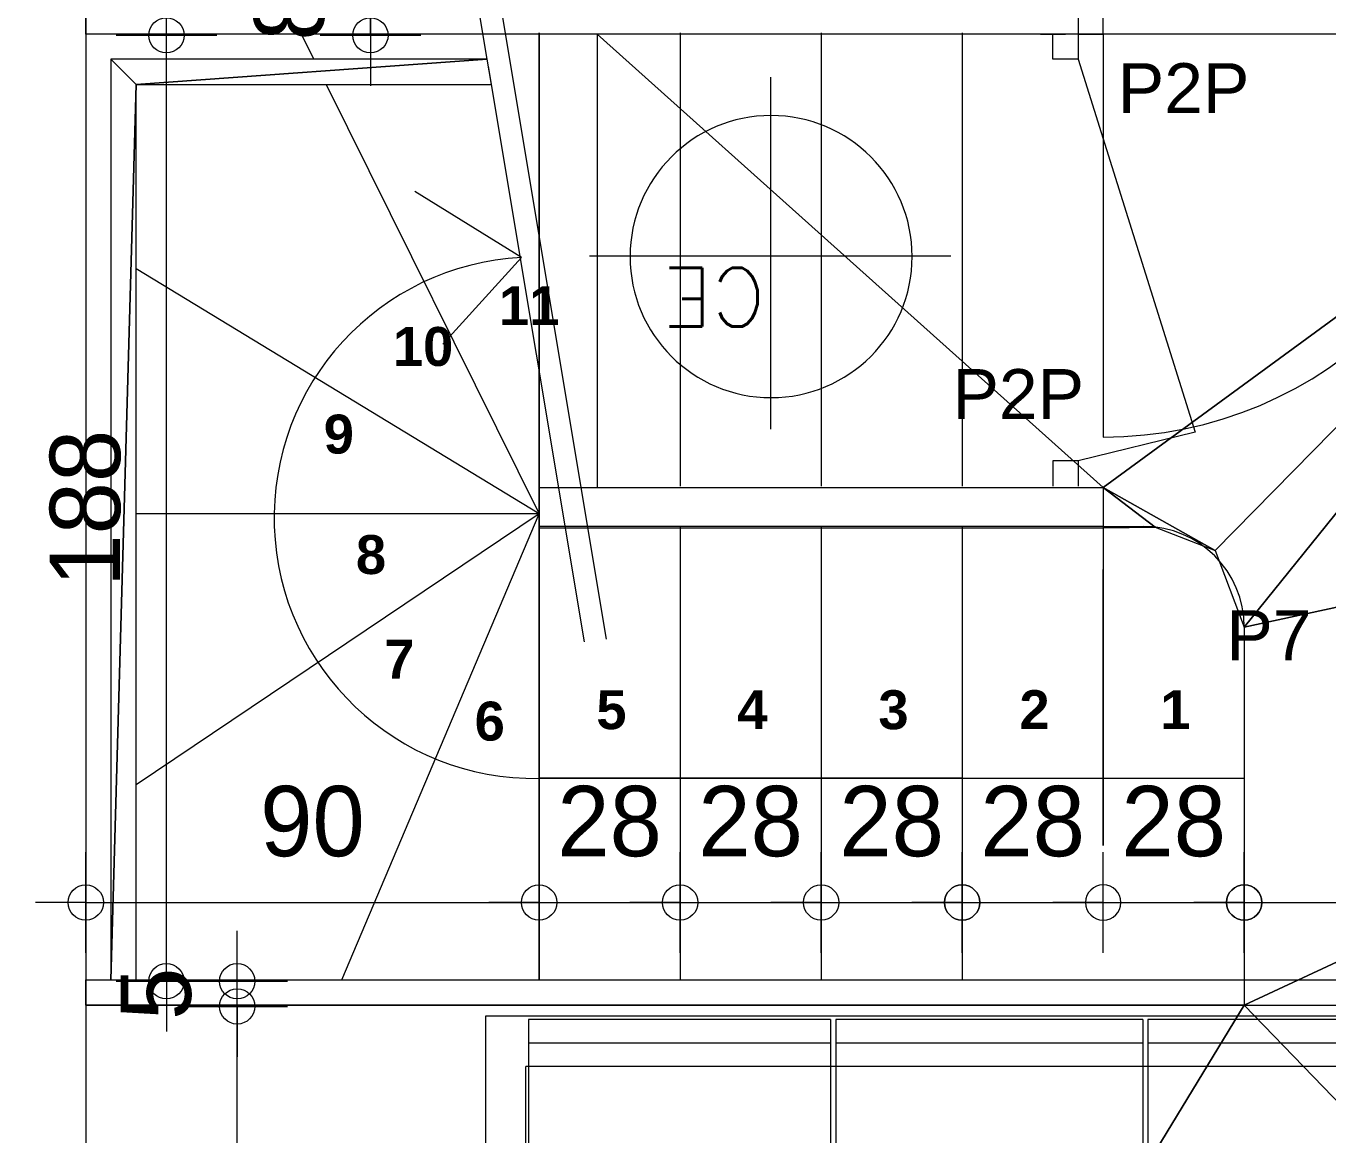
# Model space of a CAD drawing. Header units: metres. Extents: x -30.4 to 29.6, y -50.6 to 0.4.
# Drawn here: x -9.197 to -6.613, y -27.626 to -25.425 of the extents above; entities that cross this region are included whole.
import ezdxf
from ezdxf.enums import TextEntityAlignment as Align
from ezdxf.lldxf.tags import DXFTag

# ---------------------------------------------------------------- set-up
doc = ezdxf.new("R2010")
doc.units = ezdxf.units.M
doc.header["$MEASUREMENT"] = 0
for name, color, linetype in [('Calque commun', 7, 'Continuous'), ('Calque5', 7, 'Continuous'), ('Textes', 7, 'Continuous')]:
    doc.layers.add(name, color=color, linetype=linetype)
doc.styles.add('Arial12', font='arialbd.ttf', dxfattribs={"height": 0.077267})
doc.styles.add('Arial4', font='arial.ttf', dxfattribs={"height": 0.098961})
doc.styles.add('Century Gothic', font='GOTHIC.TTF', dxfattribs={"height": 0.139636})
doc.styles.add('Century Gothic Gras', font='txt.shx', dxfattribs={"height": 0.116336})
tags = doc.linetypes.add('DASHDOT2', pattern=[0.5, 0.25, -0.125, 0, -0.125]).pattern_tags.tags
tags[10:11] = [DXFTag(74, 4), DXFTag(75, 0), DXFTag(340, '0'), DXFTag(46, 1.0), DXFTag(50, 0.0), DXFTag(44, 0.0), DXFTag(45, 0.0)]
tags[8:9] = [DXFTag(74, 4), DXFTag(75, 0), DXFTag(340, '0'), DXFTag(46, 1.0), DXFTag(50, 0.0), DXFTag(44, 0.0), DXFTag(45, 0.0)]
tags[6:7] = [DXFTag(74, 4), DXFTag(75, 0), DXFTag(340, '0'), DXFTag(46, 1.0), DXFTag(50, 0.0), DXFTag(44, 0.0), DXFTag(45, 0.0)]
tags[4:5] = [DXFTag(74, 4), DXFTag(75, 0), DXFTag(340, '0'), DXFTag(46, 1.0), DXFTag(50, 0.0), DXFTag(44, 0.0), DXFTag(45, 0.0)]
tags = doc.linetypes.add('DOT2', pattern=[0.125, 0, -0.125]).pattern_tags.tags
tags[6:7] = [DXFTag(74, 4), DXFTag(75, 0), DXFTag(340, '0'), DXFTag(46, 1.0), DXFTag(50, 0.0), DXFTag(44, 0.0), DXFTag(45, 0.0)]
tags[4:5] = [DXFTag(74, 4), DXFTag(75, 0), DXFTag(340, '0'), DXFTag(46, 1.0), DXFTag(50, 0.0), DXFTag(44, 0.0), DXFTag(45, 0.0)]
tags = doc.linetypes.add('HIDDEN', pattern=[0.375, 0.25, -0.125]).pattern_tags.tags
tags[6:7] = [DXFTag(74, 4), DXFTag(75, 0), DXFTag(340, '0'), DXFTag(46, 1.0), DXFTag(50, 0.0), DXFTag(44, 0.0), DXFTag(45, 0.0)]
tags[4:5] = [DXFTag(74, 4), DXFTag(75, 0), DXFTag(340, '0'), DXFTag(46, 1.0), DXFTag(50, 0.0), DXFTag(44, 0.0), DXFTag(45, 0.0)]
tags = doc.linetypes.add('HIDDEN2', pattern=[0.1875, 0.125, -0.0625]).pattern_tags.tags
tags[6:7] = [DXFTag(74, 4), DXFTag(75, 0), DXFTag(340, '0'), DXFTag(46, 1.0), DXFTag(50, 0.0), DXFTag(44, 0.0), DXFTag(45, 0.0)]
tags[4:5] = [DXFTag(74, 4), DXFTag(75, 0), DXFTag(340, '0'), DXFTag(46, 1.0), DXFTag(50, 0.0), DXFTag(44, 0.0), DXFTag(45, 0.0)]
tags = doc.linetypes.add('HIDDENX2', pattern=[0.75, 0.5, -0.25]).pattern_tags.tags
tags[6:7] = [DXFTag(74, 4), DXFTag(75, 0), DXFTag(340, '0'), DXFTag(46, 1.0), DXFTag(50, 0.0), DXFTag(44, 0.0), DXFTag(45, 0.0)]
tags[4:5] = [DXFTag(74, 4), DXFTag(75, 0), DXFTag(340, '0'), DXFTag(46, 1.0), DXFTag(50, 0.0), DXFTag(44, 0.0), DXFTag(45, 0.0)]

# ---------------------------------------------------------------- blocks, each defined once
blk = doc.blocks.new('Block33275')
at = {"layer": 'Calque commun', "color": 7, "linetype": 'Continuous', "lineweight": 9}
blk.add_line((-9.0788, -22.7907), (-9.0788, -31.1506), dxfattribs=at)
blk = doc.blocks.new('sofa3-5')
at = {"layer": 'Calque commun', "color": 0, "linetype": 'ByBlock', "lineweight": -2}
for p, q in [((0, 0), (0, -0.8)), ((2, 0), (0, 0)), ((2, 0), (2, 0)), ((2, 0), (2, 0)), ((2, 0), (2, 0)), ((2, 0), (2, 0)), ((2, -0.8), (2, 0)), ((0.685, -0.0067), (0.085, -0.0067)), ((0.085, -0.0067), (0.085, -0.1)), ((0.685, -0.0067), (0.685, -0.1)), ((1.305, -0.0067), (0.695, -0.0067)), ((0.695, -0.0067), (0.695, -0.1)), ((1.305, -0.0067), (1.305, -0.1)), ((1.915, -0.0067), (1.315, -0.0067)), ((1.315, -0.0067), (1.315, -0.1)), ((1.915, -0.0067), (1.915, -0.1)), ((0.685, -0.054), (0.085, -0.054)), ((1.305, -0.054), (0.695, -0.054)), ((1.915, -0.054), (1.315, -0.054)), ((0.08, -0.1), (0.08, -0.1)), ((0.08, -0.1), (0.08, -0.1)), ((0.08, -0.1), (0.08, -0.1)), ((0.08, -0.1), (0.08, -0.1)), ((0.085, -0.1), (0.08, -0.1)), ((0.08, -0.74), (0.08, -0.1)), ((0.685, -0.1), (0.085, -0.1)), ((0.085, -0.1), (0.085, -0.14)), ((0.695, -0.1), (0.685, -0.1)), ((0.685, -0.1), (0.685, -0.14)), ((1.305, -0.1), (0.695, -0.1)), ((0.695, -0.1), (0.695, -0.14)), ((1.315, -0.1), (1.305, -0.1)), ((1.305, -0.1), (1.305, -0.14)), ((1.915, -0.1), (1.315, -0.1)), ((1.315, -0.1), (1.315, -0.14)), ((1.92, -0.1), (1.915, -0.1)), ((1.915, -0.1), (1.915, -0.14)), ((1.92, -0.1), (1.92, -0.1)), ((1.92, -0.1), (1.92, -0.1)), ((1.92, -0.1), (1.92, -0.1)), ((1.92, -0.1), (1.92, -0.1)), ((1.92, -0.1), (1.92, -0.74)), ((0.085, -0.11), (0.085, -0.11)), ((0.085, -0.11), (0.085, -0.11)), ((0.685, -0.11), (0.685, -0.11)), ((0.685, -0.11), (0.685, -0.11)), ((0.695, -0.11), (0.695, -0.11)), ((0.695, -0.11), (0.695, -0.11)), ((1.305, -0.11), (1.305, -0.11)), ((1.305, -0.11), (1.305, -0.11)), ((1.315, -0.11), (1.315, -0.11)), ((1.315, -0.11), (1.315, -0.11)), ((1.915, -0.11), (1.915, -0.11)), ((1.915, -0.11), (1.915, -0.11)), ((0.085, -0.14), (0.085, -0.81)), ((0.685, -0.14), (0.685, -0.81)), ((0.695, -0.14), (0.695, -0.81)), ((1.305, -0.14), (1.305, -0.81)), ((1.315, -0.14), (1.315, -0.81)), ((1.915, -0.14), (1.915, -0.81)), ((0.085, -0.27), (0.685, -0.27)), ((0.695, -0.27), (1.305, -0.27)), ((1.315, -0.27), (1.915, -0.27)), ((0.08, -0.76), (0.08, -0.74)), ((1.92, -0.74), (1.92, -0.76)), ((0.08, -0.8), (0.08, -0.76)), ((1.92, -0.76), (1.92, -0.8)), ((0, -0.8), (0, -0.8)), ((0, -0.8), (0, -0.8)), ((0, -0.8), (0.08, -0.8)), ((0.08, -0.8), (0.08, -0.8)), ((0.08, -0.8), (0.08, -0.8)), ((1.92, -0.8), (1.92, -0.8)), ((1.92, -0.8), (1.92, -0.8)), ((1.92, -0.8), (2, -0.8)), ((0.085, -0.81), (0.085, -0.81)), ((0.085, -0.81), (0.085, -0.81)), ((0.085, -0.81), (0.685, -0.81)), ((0.685, -0.81), (0.685, -0.81)), ((0.685, -0.81), (0.685, -0.81)), ((0.695, -0.81), (0.695, -0.81)), ((0.695, -0.81), (0.695, -0.81)), ((0.695, -0.81), (1.305, -0.81)), ((1.305, -0.81), (1.305, -0.81)), ((1.305, -0.81), (1.305, -0.81)), ((1.315, -0.81), (1.315, -0.81)), ((1.315, -0.81), (1.315, -0.81)), ((1.315, -0.81), (1.915, -0.81)), ((1.915, -0.81), (1.915, -0.81)), ((1.915, -0.81), (1.915, -0.81))]:
    blk.add_line(p, q, dxfattribs=at)
blk = doc.blocks.new('xmodule1pcent 13 nonpmr14')
at = {"layer": 'Calque commun', "color": 5, "linetype": 'Continuous', "lineweight": 9}
blk.add_arc((0, 0), 0.5, 0, 359.9994, dxfattribs=at)
blk = doc.blocks.new('DimLine55328-2')
at = {"layer": 'Calque commun', "color": 5, "linetype": 'Continuous', "lineweight": 9}
for p, q in [((13.6221, -22.4067), (13.6221, -22.3067)), ((13.5221, -22.4067), (13.7221, -22.4067)), ((13.6221, -26.1866), (13.6221, -22.4067))]:
    blk.add_line(p, q, dxfattribs=at)
at = {"layer": 'Calque commun', "color": 5, "linetype": 'Continuous', "lineweight": 9, "extrusion": (0, 0, -1), "xscale": -0.07000000029802322, "yscale": -0.07000000029802322, "zscale": -0.07000000029802322, "rotation": -90.00000000000001}
blk.add_blockref('xmodule1pcent 13 nonpmr14', (-13.6221, -22.4067), dxfattribs=at)
blk = doc.blocks.new('xmodule1pcent 13 nonpmr15')
at = {"layer": 'Calque commun', "color": 5, "linetype": 'Continuous', "lineweight": 9}
blk.add_arc((0, 0), 0.5, 0, 359.9994, dxfattribs=at)
blk = doc.blocks.new('xmodule1pcent 13 nonpmr16')
at = {"layer": 'Calque commun', "color": 5, "linetype": 'Continuous', "lineweight": 9}
blk.add_arc((0, 0), 0.5, 0, 359.9994, dxfattribs=at)
blk = doc.blocks.new('DimLine55336-2')
at = {"layer": 'Calque commun', "color": 5, "linetype": 'Continuous', "lineweight": 9}
for p, q in [((13.6221, -22.3567), (13.6221, -22.2567)), ((13.5221, -22.3567), (13.7221, -22.3567)), ((13.6221, -22.4067), (13.6221, -22.3567)), ((13.5221, -22.4067), (13.7221, -22.4067)), ((13.6221, -22.4067), (13.6221, -22.5067))]:
    blk.add_line(p, q, dxfattribs=at)
at = {"layer": 'Calque commun', "color": 5, "linetype": 'Continuous', "lineweight": 9, "extrusion": (0, 0, -1), "xscale": -0.07000000029802322, "yscale": -0.07000000029802322, "zscale": -0.07000000029802322, "rotation": -90.00000000000001}
for name, p in [('xmodule1pcent 13 nonpmr16', (-13.6221, -22.3567)), ('xmodule1pcent 13 nonpmr15', (-13.6221, -22.4067))]:
    blk.add_blockref(name, p, dxfattribs=at)
at = {"layer": 'Calque commun', "color": 5, "linetype": 'Continuous', "lineweight": 9, "style": 'Century Gothic'}
blk.add_text('5', height=0.1396, rotation=90, dxfattribs=at).set_placement((13.5721, -22.3817), align=Align.BOTTOM_CENTER)
blk = doc.blocks.new('xmodule1pcent 13 nonpmr17')
at = {"layer": 'Calque commun', "color": 5, "linetype": 'Continuous', "lineweight": 9}
blk.add_arc((0, 0), 0.5, 0, 359.9994, dxfattribs=at)
blk = doc.blocks.new('xmodule1pcent 13 nonpmr18')
at = {"layer": 'Calque commun', "color": 5, "linetype": 'Continuous', "lineweight": 9}
blk.add_arc((0, 0), 0.5, 0, 359.9994, dxfattribs=at)
blk = doc.blocks.new('DimLine55344-2')
at = {"layer": 'Calque commun', "color": 5, "linetype": 'Continuous', "lineweight": 9}
for p, q in [((13.4816, -20.4792), (13.4816, -20.3792)), ((13.3816, -20.4792), (13.5816, -20.4792)), ((13.4816, -22.3567), (13.4816, -20.4792)), ((13.3816, -22.3567), (13.5816, -22.3567)), ((13.4816, -22.3567), (13.4816, -22.4567))]:
    blk.add_line(p, q, dxfattribs=at)
at = {"layer": 'Calque commun', "color": 5, "linetype": 'Continuous', "lineweight": 9, "extrusion": (0, 0, -1), "xscale": -0.07000000029802322, "yscale": -0.07000000029802322, "zscale": -0.07000000029802322, "rotation": -90.00000000000001}
for name, p in [('xmodule1pcent 13 nonpmr18', (-13.4816, -20.4792)), ('xmodule1pcent 13 nonpmr17', (-13.4816, -22.3567))]:
    blk.add_blockref(name, p, dxfattribs=at)
at = {"layer": 'Calque commun', "color": 5, "linetype": 'Continuous', "lineweight": 9, "style": 'Century Gothic'}
blk.add_text('188', height=0.13964, rotation=90, dxfattribs=at).set_placement((13.4316, -21.4179), align=Align.BOTTOM_CENTER)
blk = doc.blocks.new('xmodule1pcent 13 nonpmr19')
at = {"layer": 'Calque commun', "color": 5, "linetype": 'Continuous', "lineweight": 9}
blk.add_arc((0, 0), 0.5, 0, 359.9994, dxfattribs=at)
blk = doc.blocks.new('xmodule1pcent 13 nonpmr20')
at = {"layer": 'Calque commun', "color": 5, "linetype": 'Continuous', "lineweight": 9}
blk.add_arc((0, 0), 0.5, 0, 359.9994, dxfattribs=at)
blk = doc.blocks.new('DimLine55352-2')
at = {"layer": 'Calque commun', "color": 5, "linetype": 'Continuous', "lineweight": 9}
for p, q in [((13.8866, -20.3966), (13.8866, -20.2966)), ((13.7866, -20.3966), (13.9866, -20.3966)), ((13.8866, -20.4792), (13.8866, -20.3966)), ((13.7866, -20.4792), (13.9866, -20.4792)), ((13.8866, -20.4792), (13.8866, -20.5792))]:
    blk.add_line(p, q, dxfattribs=at)
at = {"layer": 'Calque commun', "color": 5, "linetype": 'Continuous', "lineweight": 9, "extrusion": (0, 0, -1), "xscale": -0.07000000029802322, "yscale": -0.07000000029802322, "zscale": -0.07000000029802322, "rotation": -90.00000000000001}
for name, p in [('xmodule1pcent 13 nonpmr20', (-13.8866, -20.3966)), ('xmodule1pcent 13 nonpmr19', (-13.8866, -20.4792))]:
    blk.add_blockref(name, p, dxfattribs=at)
at = {"layer": 'Calque commun', "color": 5, "linetype": 'Continuous', "lineweight": 9, "style": 'Century Gothic'}
blk.add_text('8', height=0.1396, rotation=90, dxfattribs=at).set_placement((13.8366, -20.4379), align=Align.BOTTOM_CENTER)
blk = doc.blocks.new('ce5')
at = {"layer": 'Calque commun', "color": 6, "linetype": 'Continuous', "lineweight": 9}
for p, q in [((0.0007, 0.3427), (0.0007, -0.3562)), ((-0.3566, -0.0007), (0.3605, -0.0007))]:
    blk.add_line(p, q, dxfattribs=at)
blk.add_arc((0, 0), 0.28, 0, 359.9994, dxfattribs=at)
at = {"layer": 'Calque commun', "color": 6, "linetype": 'ByBlock', "lineweight": -2, "style": 'Century Gothic Gras'}
blk.add_text('CE', height=0.11634, rotation=359.9993, dxfattribs=at).set_placement((0.0123, -0.0123), align=Align.BOTTOM_LEFT)
blk = doc.blocks.new('xmodule1pcent 13 nonpmr37')
at = {"layer": 'Calque commun', "color": 5, "linetype": 'Continuous', "lineweight": 9}
blk.add_arc((0, 0), 0.5, 0, 359.9994, dxfattribs=at)
blk = doc.blocks.new('xmodule1pcent 13 nonpmr38')
at = {"layer": 'Calque commun', "color": 5, "linetype": 'Continuous', "lineweight": 9}
blk.add_arc((0, 0), 0.5, 0, 359.9994, dxfattribs=at)
blk = doc.blocks.new('DimLine56309-2')
at = {"layer": 'Calque commun', "color": 5, "linetype": 'Continuous', "lineweight": 9}
for p, q in [((13.3215, -22.3005), (13.3215, -22.1005)), ((14.2215, -22.3005), (14.2215, -22.1005)), ((13.3215, -22.2005), (13.2215, -22.2005)), ((13.3215, -22.2005), (14.2215, -22.2005)), ((14.2215, -22.2005), (14.3215, -22.2005))]:
    blk.add_line(p, q, dxfattribs=at)
at = {"layer": 'Calque commun', "color": 5, "linetype": 'Continuous', "lineweight": 9, "extrusion": (0, 0, -1), "xscale": -0.07000000029802322, "yscale": -0.07000000029802322, "zscale": -0.07000000029802322, "rotation": -180}
for name, p in [('xmodule1pcent 13 nonpmr37', (-13.3215, -22.2005)), ('xmodule1pcent 13 nonpmr38', (-14.2215, -22.2005))]:
    blk.add_blockref(name, p, dxfattribs=at)
at = {"layer": 'Calque commun', "color": 5, "linetype": 'Continuous', "lineweight": 9, "style": 'Century Gothic'}
blk.add_text('90', height=0.13964, dxfattribs=at).set_placement((13.7715, -22.1505), align=Align.BOTTOM_CENTER)
blk = doc.blocks.new('xmodule1pcent 13 nonpmr39')
at = {"layer": 'Calque commun', "color": 5, "linetype": 'Continuous', "lineweight": 9}
blk.add_arc((0, 0), 0.5, 0, 359.9994, dxfattribs=at)
blk = doc.blocks.new('xmodule1pcent 13 nonpmr40')
at = {"layer": 'Calque commun', "color": 5, "linetype": 'Continuous', "lineweight": 9}
blk.add_arc((0, 0), 0.5, 0, 359.9994, dxfattribs=at)
blk = doc.blocks.new('DimLine56317-2')
at = {"layer": 'Calque commun', "color": 5, "linetype": 'Continuous', "lineweight": 9}
for p, q in [((14.2215, -22.3005), (14.2215, -22.1005)), ((14.5015, -22.3005), (14.5015, -22.1005)), ((14.2215, -22.2005), (14.1215, -22.2005)), ((14.2215, -22.2005), (14.5015, -22.2005)), ((14.5015, -22.2005), (14.6015, -22.2005))]:
    blk.add_line(p, q, dxfattribs=at)
at = {"layer": 'Calque commun', "color": 5, "linetype": 'Continuous', "lineweight": 9, "extrusion": (0, 0, -1), "xscale": -0.07000000029802322, "yscale": -0.07000000029802322, "zscale": -0.07000000029802322, "rotation": -180}
for name, p in [('xmodule1pcent 13 nonpmr39', (-14.2215, -22.2005)), ('xmodule1pcent 13 nonpmr40', (-14.5015, -22.2005))]:
    blk.add_blockref(name, p, dxfattribs=at)
at = {"layer": 'Calque commun', "color": 5, "linetype": 'Continuous', "lineweight": 9, "style": 'Century Gothic'}
blk.add_text('28', height=0.13964, dxfattribs=at).set_placement((14.3615, -22.1505), align=Align.BOTTOM_CENTER)
blk = doc.blocks.new('xmodule1pcent 13 nonpmr41')
at = {"layer": 'Calque commun', "color": 5, "linetype": 'Continuous', "lineweight": 9}
blk.add_arc((0, 0), 0.5, 0, 359.9994, dxfattribs=at)
blk = doc.blocks.new('xmodule1pcent 13 nonpmr42')
at = {"layer": 'Calque commun', "color": 5, "linetype": 'Continuous', "lineweight": 9}
blk.add_arc((0, 0), 0.5, 0, 359.9994, dxfattribs=at)
blk = doc.blocks.new('DimLine56325-2')
at = {"layer": 'Calque commun', "color": 5, "linetype": 'Continuous', "lineweight": 9}
for p, q in [((14.5015, -22.3005), (14.5015, -22.1005)), ((14.7815, -22.3005), (14.7815, -22.1005)), ((14.5015, -22.2005), (14.4015, -22.2005)), ((14.5015, -22.2005), (14.7815, -22.2005)), ((14.7815, -22.2005), (14.8815, -22.2005))]:
    blk.add_line(p, q, dxfattribs=at)
at = {"layer": 'Calque commun', "color": 5, "linetype": 'Continuous', "lineweight": 9, "extrusion": (0, 0, -1), "xscale": -0.07000000029802322, "yscale": -0.07000000029802322, "zscale": -0.07000000029802322, "rotation": -180}
for name, p in [('xmodule1pcent 13 nonpmr41', (-14.5015, -22.2005)), ('xmodule1pcent 13 nonpmr42', (-14.7815, -22.2005))]:
    blk.add_blockref(name, p, dxfattribs=at)
at = {"layer": 'Calque commun', "color": 5, "linetype": 'Continuous', "lineweight": 9, "style": 'Century Gothic'}
blk.add_text('28', height=0.13964, dxfattribs=at).set_placement((14.6415, -22.1505), align=Align.BOTTOM_CENTER)
blk = doc.blocks.new('xmodule1pcent 13 nonpmr43')
at = {"layer": 'Calque commun', "color": 5, "linetype": 'Continuous', "lineweight": 9}
blk.add_arc((0, 0), 0.5, 0, 359.9994, dxfattribs=at)
blk = doc.blocks.new('xmodule1pcent 13 nonpmr44')
at = {"layer": 'Calque commun', "color": 5, "linetype": 'Continuous', "lineweight": 9}
blk.add_arc((0, 0), 0.5, 0, 359.9994, dxfattribs=at)
blk = doc.blocks.new('DimLine56333-2')
at = {"layer": 'Calque commun', "color": 5, "linetype": 'Continuous', "lineweight": 9}
for p, q in [((14.7815, -22.3005), (14.7815, -22.1005)), ((15.0615, -22.3005), (15.0615, -22.1005)), ((14.7815, -22.2005), (14.6815, -22.2005)), ((14.7815, -22.2005), (15.0615, -22.2005)), ((15.0615, -22.2005), (15.1615, -22.2005))]:
    blk.add_line(p, q, dxfattribs=at)
at = {"layer": 'Calque commun', "color": 5, "linetype": 'Continuous', "lineweight": 9, "extrusion": (0, 0, -1), "xscale": -0.07000000029802322, "yscale": -0.07000000029802322, "zscale": -0.07000000029802322, "rotation": -180}
for name, p in [('xmodule1pcent 13 nonpmr43', (-14.7815, -22.2005)), ('xmodule1pcent 13 nonpmr44', (-15.0615, -22.2005))]:
    blk.add_blockref(name, p, dxfattribs=at)
at = {"layer": 'Calque commun', "color": 5, "linetype": 'Continuous', "lineweight": 9, "style": 'Century Gothic'}
blk.add_text('28', height=0.13964, dxfattribs=at).set_placement((14.9215, -22.1505), align=Align.BOTTOM_CENTER)
blk = doc.blocks.new('xmodule1pcent 13 nonpmr45')
at = {"layer": 'Calque commun', "color": 5, "linetype": 'Continuous', "lineweight": 9}
blk.add_arc((0, 0), 0.5, 0, 359.9994, dxfattribs=at)
blk = doc.blocks.new('DimLine56341-2')
at = {"layer": 'Calque commun', "color": 5, "linetype": 'Continuous', "lineweight": 9}
for p, q in [((15.6215, -22.3005), (15.6215, -22.1005)), ((15.6215, -22.2005), (15.5215, -22.2005)), ((15.6215, -22.2005), (19.2815, -22.2005))]:
    blk.add_line(p, q, dxfattribs=at)
at = {"layer": 'Calque commun', "color": 5, "linetype": 'Continuous', "lineweight": 9, "extrusion": (0, 0, -1), "xscale": -0.07000000029802322, "yscale": -0.07000000029802322, "zscale": -0.07000000029802322, "rotation": -180}
blk.add_blockref('xmodule1pcent 13 nonpmr45', (-15.6215, -22.2005), dxfattribs=at)
blk = doc.blocks.new('xmodule1pcent 13 nonpmr47')
at = {"layer": 'Calque commun', "color": 5, "linetype": 'Continuous', "lineweight": 9}
blk.add_arc((0, 0), 0.5, 0, 359.9994, dxfattribs=at)
blk = doc.blocks.new('xmodule1pcent 13 nonpmr48')
at = {"layer": 'Calque commun', "color": 5, "linetype": 'Continuous', "lineweight": 9}
blk.add_arc((0, 0), 0.5, 0, 359.9994, dxfattribs=at)
blk = doc.blocks.new('DimLine56351-2')
at = {"layer": 'Calque commun', "color": 5, "linetype": 'Continuous', "lineweight": 9}
for p, q in [((15.0615, -22.3005), (15.0615, -22.1005)), ((15.3415, -22.3005), (15.3415, -22.1005)), ((15.0615, -22.2005), (14.9615, -22.2005)), ((15.0615, -22.2005), (15.3415, -22.2005)), ((15.3415, -22.2005), (15.4415, -22.2005))]:
    blk.add_line(p, q, dxfattribs=at)
at = {"layer": 'Calque commun', "color": 5, "linetype": 'Continuous', "lineweight": 9, "xscale": 0.07000000029802322, "yscale": 0.07000000029802322, "zscale": 0.07000000029802322}
for name, p in [('xmodule1pcent 13 nonpmr47', (15.0615, -22.2005)), ('xmodule1pcent 13 nonpmr48', (15.3415, -22.2005))]:
    blk.add_blockref(name, p, dxfattribs=at)
at = {"layer": 'Calque commun', "color": 5, "linetype": 'Continuous', "lineweight": 9, "style": 'Century Gothic'}
blk.add_text('28', height=0.13964, dxfattribs=at).set_placement((15.2015, -22.1505), align=Align.BOTTOM_CENTER)
blk = doc.blocks.new('xmodule1pcent 13 nonpmr49')
at = {"layer": 'Calque commun', "color": 5, "linetype": 'Continuous', "lineweight": 9}
blk.add_arc((0, 0), 0.5, 0, 359.9994, dxfattribs=at)
blk = doc.blocks.new('xmodule1pcent 13 nonpmr50')
at = {"layer": 'Calque commun', "color": 5, "linetype": 'Continuous', "lineweight": 9}
blk.add_arc((0, 0), 0.5, 0, 359.9994, dxfattribs=at)
blk = doc.blocks.new('DimLine56359-2')
at = {"layer": 'Calque commun', "color": 5, "linetype": 'Continuous', "lineweight": 9}
for p, q in [((15.3415, -22.3005), (15.3415, -22.1005)), ((15.6215, -22.3005), (15.6215, -22.1005)), ((15.3415, -22.2005), (15.2415, -22.2005)), ((15.3415, -22.2005), (15.6215, -22.2005)), ((15.6215, -22.2005), (15.7215, -22.2005))]:
    blk.add_line(p, q, dxfattribs=at)
at = {"layer": 'Calque commun', "color": 5, "linetype": 'Continuous', "lineweight": 9, "xscale": 0.07000000029802322, "yscale": 0.07000000029802322, "zscale": 0.07000000029802322}
for name, p in [('xmodule1pcent 13 nonpmr49', (15.3415, -22.2005)), ('xmodule1pcent 13 nonpmr50', (15.6215, -22.2005))]:
    blk.add_blockref(name, p, dxfattribs=at)
at = {"layer": 'Calque commun', "color": 5, "linetype": 'Continuous', "lineweight": 9, "style": 'Century Gothic'}
blk.add_text('28', height=0.13964, dxfattribs=at).set_placement((15.4815, -22.1505), align=Align.BOTTOM_CENTER)
blk = doc.blocks.new('@PRES_1_$$_1-100')
at = {"layer": 'Calque commun', "color": 5, "linetype": 'Continuous', "lineweight": 9}
blk.add_line((0.05, 0.08), (0.05, 0.88), dxfattribs=at)
at = {"layer": 'Calque commun', "color": 5, "linetype": 'Continuous', "lineweight": 9, "extrusion": (0, 0, -1)}
blk.add_arc((-0.05, 0.08), 0.8, 90, 180, dxfattribs=at)
at = {"layer": 'Calque commun', "color": 5, "linetype": 'Continuous', "lineweight": 9}
mesh = blk.add_polyface(dxfattribs=at)
corners = [(0, 0), (0, 0.08), (0.05, 0.08), (0.05, 0)]
mesh.append_faces([[corners[k] for k in face] for face in [(0, 1, 2, 3)]], dxfattribs={"color": 5})
mesh = blk.add_polyface(dxfattribs=at)
corners = [(0.85, 0), (0.85, 0.08), (0.9, 0.08), (0.9, 0)]
mesh.append_faces([[corners[k] for k in face] for face in [(0, 1, 2, 3)]], dxfattribs={"color": 5})
blk = doc.blocks.new('@PRES_1_$$_1-101')
at = {"layer": 'Calque commun', "color": 7, "linetype": 'Continuous', "lineweight": 9}
blk.add_line((0, 0), (0, 0.08), dxfattribs=at)
blk = doc.blocks.new('@PRES_1_$$_1-102')
at = {"layer": 'Calque commun', "color": 7, "linetype": 'Continuous', "lineweight": 9}
blk.add_line((0, 0), (0, 0.08), dxfattribs=at)
blk = doc.blocks.new('INTER_2D_COMB34')
at = {"layer": 'Calque5', "color": 0, "linetype": 'ByBlock', "lineweight": -2}
for name in ['@PRES_1_$$_1-100', '@PRES_1_$$_1-101']:
    blk.add_blockref(name, (0, 0), dxfattribs=at)
at = {"layer": 'Calque5', "color": 0, "linetype": 'ByBlock', "lineweight": -2, "extrusion": (0, 0, -1), "xscale": -1, "yscale": -1, "zscale": -1, "rotation": -180}
blk.add_blockref('@PRES_1_$$_1-102', (-0.9, 0), dxfattribs=at)
blk = doc.blocks.new('PLACED_COMB34')
at = {"layer": 'Calque5', "color": 0, "linetype": 'ByBlock', "lineweight": -2}
blk.add_blockref('INTER_2D_COMB34', (0, 0), dxfattribs=at)
blk = doc.blocks.new('xmodule1pcent 13 nonpmr51')
at = {"layer": 'Calque commun', "color": 5, "linetype": 'Continuous', "lineweight": 9}
blk.add_arc((0, 0), 0.5, 0, 359.9994, dxfattribs=at)
blk = doc.blocks.new('xmodule1pcent 13 nonpmr52')
at = {"layer": 'Calque commun', "color": 5, "linetype": 'Continuous', "lineweight": 9}
blk.add_arc((0, 0), 0.5, 0, 359.9994, dxfattribs=at)
blk = doc.blocks.new('DimLine60866-2')
at = {"layer": 'Calque commun', "color": 5, "linetype": 'Continuous', "lineweight": 9}
for p, q in [((13.8866, -19.4966), (13.8866, -19.3966)), ((13.9866, -19.4966), (13.7866, -19.4966)), ((13.8866, -20.3966), (13.8866, -19.4966)), ((13.9866, -20.3966), (13.7866, -20.3966)), ((13.8866, -20.3966), (13.8866, -20.4966))]:
    blk.add_line(p, q, dxfattribs=at)
at = {"layer": 'Calque commun', "color": 5, "linetype": 'Continuous', "lineweight": 9, "xscale": 0.07000000029802322, "yscale": 0.07000000029802322, "zscale": 0.07000000029802322, "rotation": 90}
for name, p in [('xmodule1pcent 13 nonpmr52', (13.8866, -19.4966)), ('xmodule1pcent 13 nonpmr51', (13.8866, -20.3966))]:
    blk.add_blockref(name, p, dxfattribs=at)
at = {"layer": 'Calque commun', "color": 5, "linetype": 'Continuous', "lineweight": 9, "style": 'Century Gothic'}
blk.add_text('90', height=0.13964, rotation=90, dxfattribs=at).set_placement((13.8366, -19.9466), align=Align.BOTTOM_CENTER)
blk = doc.blocks.new('xmodule1pcent 13 nonpmr63')
at = {"layer": 'Calque commun', "color": 7, "linetype": 'DASHDOT2', "lineweight": 9}
for p, q in [((14.1186, -20.5266), (14.0819, -20.3068)), ((14.3556, -21.6778), (14.1259, -20.3013)), ((14.3117, -21.6833), (14.1211, -20.5414))]:
    blk.add_line(p, q, dxfattribs=at)
at = {"layer": 'Calque commun', "color": 7, "linetype": 'Continuous', "lineweight": 18}
for p, q in [((13.3215, -20.4766), (13.3215, -20.3966)), ((15.2915, -20.4766), (13.3215, -20.4766)), ((14.2215, -21.3766), (15.3411, -21.3766)), ((14.2215, -21.3766), (14.2215, -21.4566)), ((15.3411, -21.3766), (15.3411, -21.4566)), ((14.2215, -21.4566), (15.3411, -21.4566))]:
    blk.add_line(p, q, dxfattribs=at)
at = {"layer": 'Calque commun', "color": 7, "linetype": 'Continuous', "lineweight": 9}
for p, q in [((13.7493, -20.4766), (13.7741, -20.5266)), ((15.2168, -20.4766), (15.2668, -20.4766)), ((15.2415, -20.5266), (15.2415, -20.4766)), ((15.2915, -20.4766), (15.2915, -20.5266)), ((15.2915, -20.5266), (15.2415, -20.5266)), ((15.2915, -20.5266), (15.5238, -21.2667)), ((13.7989, -20.5766), (14.2215, -21.429)), ((14.1866, -20.9204), (13.9747, -20.7892)), ((14.1866, -20.9204), (14.0306, -21.092)), ((14.0306, -21.092), (14.1866, -20.9204)), ((14.2215, -21.429), (13.4215, -20.9426)), ((15.5238, -21.2667), (15.2915, -21.324)), ((15.2915, -21.324), (15.2415, -21.324)), ((15.2415, -21.324), (15.2415, -21.374)), ((14.2215, -21.454), (14.2215, -21.374)), ((14.2215, -21.429), (13.4215, -21.9672)), ((14.2215, -21.429), (13.4215, -21.429)), ((13.8301, -22.354), (14.2215, -21.429)), ((14.2215, -22.354), (14.2215, -21.454)), ((14.2215, -21.454), (14.2215, -22.354)), ((15.3415, -21.454), (14.2215, -21.454)), ((15.3415, -21.454), (14.2215, -21.454)), ((14.5015, -21.454), (14.5015, -22.354)), ((14.7815, -21.454), (14.7815, -22.354)), ((15.0615, -21.454), (15.0615, -22.354)), ((15.3415, -21.454), (15.3415, -22.0874)), ((15.3415, -21.454), (15.4215, -21.454)), ((15.3415, -22.0874), (15.3415, -21.5394)), ((15.6215, -21.654), (15.6215, -22.3541)), ((15.0615, -21.954), (14.2215, -21.954)), ((15.0615, -21.954), (15.6215, -21.954)), ((13.3215, -22.3541), (15.9331, -22.3541)), ((13.3215, -22.4041), (13.3215, -22.3541)), ((13.3215, -22.4041), (15.9331, -22.4041))]:
    blk.add_line(p, q, dxfattribs=at)
at = {"layer": 'Calque commun', "color": 7, "linetype": 'HIDDEN2', "lineweight": 9}
for p, q in [((14.2215, -21.454), (14.2215, -20.474)), ((14.2215, -20.474), (14.2215, -21.454)), ((14.2215, -20.474), (14.2215, -21.374)), ((14.5015, -20.474), (14.5015, -21.374)), ((14.7815, -20.474), (14.7815, -21.374)), ((15.2668, -20.4766), (15.0115, -20.4766)), ((15.0615, -20.474), (15.0615, -21.374)), ((14.2215, -21.454), (14.2215, -22.354))]:
    blk.add_line(p, q, dxfattribs=at)
at = {"layer": 'Calque commun', "color": 7, "linetype": 'HIDDEN', "lineweight": 9}
blk.add_line((15.2915, -21.324), (15.2915, -21.3741), dxfattribs=at)
at = {"layer": 'Calque commun', "color": 7, "linetype": 'HIDDENX2', "lineweight": 9}
blk.add_line((14.2215, -21.9541), (15.0615, -21.954), dxfattribs=at)
at = {"layer": 'Calque commun', "color": 7, "linetype": 'Continuous', "lineweight": 9}
for centre, radius, start, end in [((14.2126, -21.4369), 0.5172, 92.9012, 270.9837), ((15.4215, -21.654), 0.2, 0, 90)]:
    blk.add_arc(centre, radius, start, end, dxfattribs=at)
at = {"layer": 'Calque commun', "color": 5, "linetype": 'Continuous', "lineweight": 9}
for name in ['DimLine60866-2', 'DimLine55352-2', 'DimLine55344-2', 'DimLine56309-2', 'DimLine56317-2', 'DimLine56325-2', 'DimLine56333-2', 'DimLine56351-2', 'DimLine56359-2', 'DimLine56341-2', 'DimLine55336-2', 'DimLine55328-2']:
    blk.add_blockref(name, (0, 0), dxfattribs=at)
at = {"layer": 'Calque commun', "color": 0, "linetype": 'ByBlock', "lineweight": -2, "extrusion": (0, 0, -1), "xscale": -1, "yscale": -1, "zscale": -1}
blk.add_blockref('PLACED_COMB34', (-15.2915, -20.3966), dxfattribs=at)
at = {"layer": 'Calque commun', "color": 0, "linetype": 'ByBlock', "lineweight": -2, "xscale": -1, "yscale": -1, "zscale": -1}
blk.add_blockref('ce5', (14.6821, -20.9184), dxfattribs=at)
at = {"layer": 'Calque commun', "color": 8, "linetype": 'DOT2', "lineweight": 9, "xscale": -1, "yscale": -1, "zscale": -1, "rotation": 180}
blk.add_blockref('sofa3-5', (14.1154, -22.4258), dxfattribs=at)
at = {"layer": 'Calque commun', "color": 5, "linetype": 'ByBlock', "lineweight": -2, "style": 'Arial12'}
for s, height, p in [('11', 0.07727, (14.1417, -21.0776)), ('10', 0.07727, (13.9311, -21.1586)), ('9', 0.0773, (13.7939, -21.3326)), ('5', 0.0773, (14.3351, -21.8796)), ('4', 0.0773, (14.6151, -21.8796)), ('3', 0.0773, (14.8951, -21.8796)), ('2', 0.0773, (15.1751, -21.8796)), ('1', 0.0773, (15.455, -21.8796))]:
    blk.add_text(s, height=height, dxfattribs=at).set_placement(p, align=Align.BOTTOM_LEFT)
for s, p in [('8', (13.9178, -21.5717)), ('7', (13.9741, -21.7793)), ('6', (14.1536, -21.9023))]:
    blk.add_text(s, height=0.0773, dxfattribs=at).set_placement(p, align=Align.BOTTOM_RIGHT)
at = {"layer": 'Textes', "color": 5, "linetype": 'ByBlock', "lineweight": -2, "style": 'Arial4'}
for p in [(15.6317, -20.6632), (15.3035, -21.2704)]:
    blk.add_text('P2P', height=0.09896, dxfattribs=at).set_placement(p, align=Align.BOTTOM_RIGHT)
blk.add_text('P7', height=0.09896, dxfattribs=at).set_placement((15.586, -21.6205), align=Align.TOP_LEFT)
at = {"layer": 'Calque commun', "color": 9, "linetype": 'Continuous', "lineweight": 9}
mesh = blk.add_polyface(dxfattribs=at)
corners = [(18.6215, -20.2866), (19.2815, -17.8268), (16.5715, -17.8266), (15.3411, -21.3766), (15.3411, -21.4566), (15.4444, -21.4553), (15.6215, -22.4041), (13.3215, -22.4041), (13.3215, -26.1866), (14.3371, -21.3766), (14.3371, -20.4766), (15.5635, -21.5019), (16.5715, -20.4766), (15.6215, -21.654), (18.6215, -21.0066), (19.2815, -26.1866), (19.2815, -20.2866), (19.2815, -21.0066)]
mesh.append_faces([[corners[k] for k in face] for face in [(11, 3, 5)]], dxfattribs={"vtx0": -1, "vtx1": -1, "color": 9})
mesh.append_faces([[corners[k] for k in face] for face in [(11, 12, 3), (6, 15, 14), (13, 14, 12)]], dxfattribs={"vtx0": -1, "vtx1": -1, "vtx2": -1, "color": 9})
mesh.append_faces([[corners[k] for k in face] for face in [(0, 1, 2), (3, 12, 10), (0, 2, 12)]], dxfattribs={"vtx0": -1, "vtx2": -1, "color": 9})
mesh.append_faces([[corners[k] for k in face] for face in [(9, 3, 10)]], dxfattribs={"vtx1": -1, "color": 9})
mesh.append_faces([[corners[k] for k in face] for face in [(13, 6, 14), (11, 13, 12), (8, 15, 6), (14, 0, 12)]], dxfattribs={"vtx1": -1, "vtx2": -1, "color": 9})
mesh.append_faces([[corners[k] for k in face] for face in [(3, 4, 5), (6, 7, 8), (0, 16, 1), (15, 17, 14)]], dxfattribs={"vtx2": -1, "color": 9})
at = {"layer": 'Calque commun', "color": 7, "linetype": 'Continuous', "lineweight": 9}
mesh = blk.add_polyface(dxfattribs=at)
corners = [(13.4215, -20.5766), (13.3715, -20.5266), (13.3715, -22.3541), (14.1186, -20.5266), (14.127, -20.5766), (13.4215, -22.3541)]
mesh.append_faces([[corners[k] for k in face] for face in [(0, 1, 2), (0, 3, 1)]], dxfattribs={"vtx0": -1, "vtx2": -1, "color": 7})
mesh.append_faces([[corners[k] for k in face] for face in [(5, 0, 2)]], dxfattribs={"vtx1": -1, "color": 7})
mesh.append_faces([[corners[k] for k in face] for face in [(0, 4, 3)]], dxfattribs={"vtx2": -1, "color": 7})

msp = doc.modelspace()

# ---------------------------------------------------------------- block references
at = {"layer": 'Calque commun', "color": 0, "linetype": 'ByBlock', "lineweight": -2}
for name, p in [('Block33275', (0, 0)), ('xmodule1pcent 13 nonpmr63', (-22.4003, -4.964))]:
    msp.add_blockref(name, p, dxfattribs=at)

# ---------------------------------------------------------------- meshes
at = {"layer": 'Calque commun', "color": 7, "linetype": 'Continuous', "lineweight": 9}
mesh = msp.add_polyface(dxfattribs=at)
corners = [(29.6021, -8.6275), (-30.3979, -8.6275), (-30.3979, -50.6275), (29.6021, -50.6275)]
mesh.append_faces([[corners[k] for k in face] for face in [(0, 1, 2, 3)]], dxfattribs={"color": 7})

doc.saveas('drawing.dxf')
